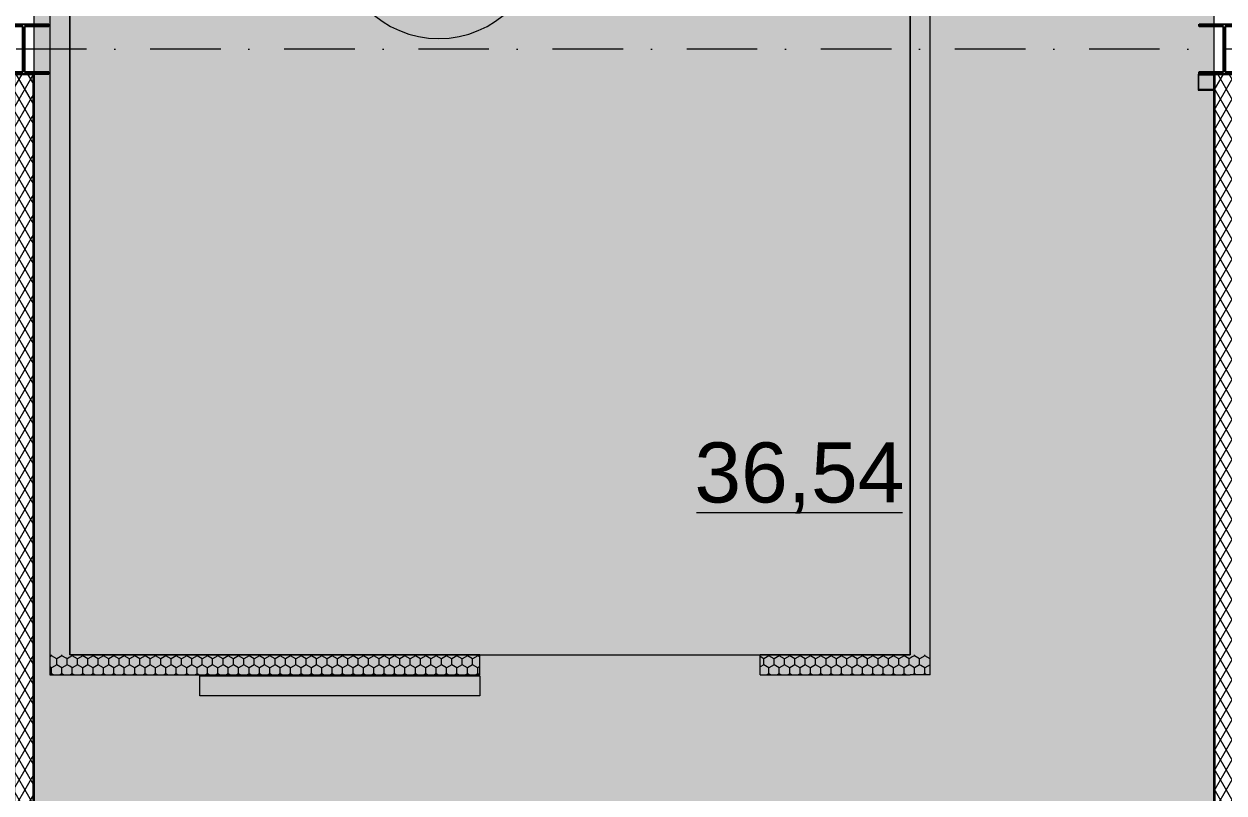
# Model space of a CAD drawing. Header units: millimetres. Extents: x -10605 to 104127, y -15987 to 52426.
# Drawn here: x 34001 to 39999, y 2285 to 6125 of the extents above; entities that cross this region are included whole.
import ezdxf
from ezdxf.enums import TextEntityAlignment as Align

# ---------------------------------------------------------------- set-up
doc = ezdxf.new("R2010")
doc.units = ezdxf.units.MM
doc.header["$MEASUREMENT"] = 0
doc.linetypes.add('Dot & Dashed', pattern=[670.277762, 352.777767, -176.388884, 0, -141.111112])
doc.linetypes.add('Штриховая', pattern=[300, 200, -100])
for name, color, linetype in [('Двери Archicad', 7, 'Continuous'), ('Зоны', 7, 'Continuous'), ('Зоны морозильные камеры', 7, 'Continuous'), ('Морозильные камеры', 7, 'Continuous'), ('Оси', 7, 'Continuous'), ('Стены', 7, 'Continuous')]:
    doc.layers.add(name, color=color, linetype=linetype)
for name, color, linetype, lineweight in [('Двери Archicad_Ном._пера__3', 7, 'Continuous', 0), ('Зоны морозильные камеры_Ном._пера__100', 7, 'Continuous', 9), ('Зоны_Ном._пера__91', 255, 'Continuous', 0), ('Металлический каркас здания_Ном._пера__98', 7, 'Continuous', 25), ('Металлический каркас здания_Ном._пера__99', 7, 'Continuous', 15), ('Оси_Ном._пера__200', 7, 'Continuous', 0), ('Паспорта Зон Archicad_Ном._пера__100', 7, 'Continuous', 9), ('Стены _Ном._пера__97', 7, 'Continuous', 35)]:
    doc.layers.add(name, color=color, linetype=linetype, lineweight=lineweight)
for name, color, linetype, lineweight, true_color in [('Двери Archicad_Ном._пера__6', 7, 'Continuous', 13, 0xc23fa3ff), ('Зоны морозильные камеры_Ном._пера__6', 7, 'Continuous', 13, 0xc23fa3ff), ('Морозильные камеры_Ном._пера__6', 7, 'Continuous', 13, 0xc23fa3ff)]:
    doc.layers.add(name, color=color, linetype=linetype, lineweight=lineweight, true_color=true_color)
doc.styles.add('РЎР“Р•РќР•Р\xa0РР\xa0_РЎРўРР›Р¬_1', font='arial.ttf')
pattern_1 = [(90, (0, 0), (-60, 0), [])]
pattern_2 = [(90, (0, 0), (-51.961524, 0), [30, -60]), (90, (-25.98, 45), (-51.961524, 0), [30, -60]), (150, (-1e-14, 30), (25.98076, 45), [30, -60]), (150, (-51.96, 30), (25.98076, 45), [30, -60]), (210, (0, 0), (-25.98076, 45), [30, -60]), (210, (-51.96, -2e-14), (-25.98076, 45), [30, -60])]
pattern_3 = [(60, (0, 0), (-43.30127, 25), []), (120, (0, 0), (43.30127, 25), [])]

# ---------------------------------------------------------------- blocks, each defined once
blk = doc.blocks.new('Разгрузочный тамбур_27_6', base_point=(37638.6, 6260))
at = {"layer": 'Зоны', "linetype": 'Continuous', "lineweight": 0, "true_color": 0x3f3f3f}
blk.add_hatch(color=250, dxfattribs=at).paths.add_polyline_path([(34050, 11775), (34050, -125), (39950, -125), (39950, 11775), (38530, 11775), (34129.9, 11775)])
at = {"layer": 'Паспорта Зон Archicad_Ном._пера__100', "color": 7, "lineweight": 9, "style": 'РЎР“Р•РќР•Р\xa0РР\xa0_РЎРўРР›Р¬_1'}
for tag, p in [('ROOM_NUMBER', (37905.8, 1393.6)), ('ROOM_AREA', (39223.1, 285.9))]:
    blk.add_attdef(tag, text='', height=300, dxfattribs=at).set_placement(p, align=Align.MIDDLE_CENTER)
blk = doc.blocks.new('Колонна SHS ГК 27')
at = {"layer": 'Металлический каркас здания_Ном._пера__99', "linetype": 'Continuous', "lineweight": 0, "true_color": 0xffffff}
h = blk.add_hatch(dxfattribs=at)
h.set_pattern_fill('Barabбs_tйglakц_бllу', style=0, pattern_type=2)
h.set_pattern_definition(pattern_1)
h.paths.add_polyline_path([(-40, -40), (40, -40), (40, 40), (-40, 40)])
h.paths.add_polyline_path([(-36.4, -36.4), (-36.4, 36.4), (36.4, 36.4), (36.4, -36.4)], flags=0)
at = {"layer": 'Металлический каркас здания_Ном._пера__99', "color": 7, "linetype": 'Continuous', "lineweight": 15}
for p, q in [((40, 40), (-40, 40)), ((-40, 40), (-40, -40)), ((-36.4, -36.4), (-36.4, 36.4)), ((-36.4, 36.4), (36.4, 36.4)), ((36.4, 36.4), (36.4, -36.4)), ((40, -40), (40, 40)), ((-40, -40), (40, -40)), ((36.4, -36.4), (-36.4, -36.4))]:
    blk.add_line(p, q, dxfattribs=at)
blk = doc.blocks.new('Морозильная камера №3_№3_88', base_point=(36258.1, 6925))
at = {"layer": 'Зоны морозильные камеры_Ном._пера__6', "linetype": 'Continuous', "lineweight": 0, "true_color": 0x0f283f}
for points in [[(34229.9, 2975), (38430, 2975), (38430, 11675), (34229.9, 11675)], [(36229.9, 2975), (36229.9, 2875), (37729.9, 2875), (37729.9, 2975)]]:
    blk.add_hatch(color=158, dxfattribs=at).paths.add_polyline_path(points)
at = {"layer": 'Зоны морозильные камеры_Ном._пера__100', "color": 7, "linetype": 'Штриховая', "lineweight": 9, "flags": 128}
blk.add_lwpolyline([(34229.9, 2975), (38430, 2975), (38430, 11675), (34229.9, 11675)], close=True, dxfattribs=at)
at = {"layer": 'Паспорта Зон Archicad_Ном._пера__100', "color": 7, "linetype": 'Continuous', "lineweight": 9}
blk.add_line((37361.8, 3685.9), (38391.3, 3685.9), dxfattribs=at)
blk.add_arc((36074.5, 6557.9), 505.7, 180, 0, dxfattribs=at)
at = {"layer": 'Паспорта Зон Archicad_Ном._пера__100', "color": 7, "lineweight": 9, "style": 'РЎР“Р•РќР•Р\xa0РР\xa0_РЎРўРР›Р¬_1'}
for tag, p in [('DUMMY_112', (37313.9, 7100.7)), ('ROOM_NUMBER', (36074.5, 6555.3)), ('ROOM_AREA', (37876.5, 3885.4))]:
    blk.add_attdef(tag, text='', height=300, dxfattribs=at).set_placement(p, align=Align.MIDDLE_CENTER)
blk = doc.blocks.new('Стена_49', base_point=(38530, 2875))
at = {"layer": 'Морозильные камеры', "linetype": 'Continuous', "lineweight": 0, "true_color": 0x000000}
h = blk.add_hatch(dxfattribs=at)
h.set_pattern_fill('Styrofoam_SM_Insulation__3_', color=18, style=0, pattern_type=2)
h.set_pattern_definition(pattern_2)
h.paths.add_polyline_path([(38530, 2975), (38530, 11675), (38430, 11675), (38430, 2975)])
h = blk.add_hatch(dxfattribs=at)
h.set_pattern_fill('Styrofoam_SM_Insulation__3_', color=18, style=0, pattern_type=2)
h.set_pattern_definition(pattern_2)
h.paths.add_polyline_path([(38430, 2975), (38430, 2875), (38530, 2875)])
h = blk.add_hatch(dxfattribs=at)
h.set_pattern_fill('Styrofoam_SM_Insulation__3_', color=18, style=0, pattern_type=2)
h.set_pattern_definition(pattern_2)
h.paths.add_polyline_path([(38530, 2975), (38430, 2975), (38530, 2875)])
at = {"layer": 'Морозильные камеры_Ном._пера__6', "color": 161, "linetype": 'Continuous', "lineweight": 13, "true_color": 0x3fa3ff, "flags": 128}
for points in [[(38530, 2875), (38530, 11775)], [(38430, 11675), (38430, 2975)], [(38530, 2875), (38430, 2875)]]:
    blk.add_lwpolyline(points, dxfattribs=at)
blk = doc.blocks.new('Стена_51', base_point=(34129.9, 11775))
at = {"layer": 'Морозильные камеры', "linetype": 'Continuous', "lineweight": 0, "true_color": 0x000000}
h = blk.add_hatch(dxfattribs=at)
h.set_pattern_fill('Styrofoam_SM_Insulation__3_', color=18, style=0, pattern_type=2)
h.set_pattern_definition(pattern_2)
h.paths.add_polyline_path([(34129.9, 11675), (34129.9, 2975), (34229.9, 2975), (34229.9, 11675)])
h = blk.add_hatch(dxfattribs=at)
h.set_pattern_fill('Styrofoam_SM_Insulation__3_', color=18, style=0, pattern_type=2)
h.set_pattern_definition(pattern_2)
h.paths.add_polyline_path([(34229.9, 2975), (34129.9, 2875), (34229.9, 2875)])
h = blk.add_hatch(dxfattribs=at)
h.set_pattern_fill('Styrofoam_SM_Insulation__3_', color=18, style=0, pattern_type=2)
h.set_pattern_definition(pattern_2)
h.paths.add_polyline_path([(34229.9, 2975), (34129.9, 2975), (34129.9, 2875)])
at = {"layer": 'Морозильные камеры_Ном._пера__6', "color": 161, "linetype": 'Continuous', "lineweight": 13, "true_color": 0x3fa3ff, "flags": 128}
for points in [[(34129.9, 11675), (34129.9, 2875)], [(34229.9, 2975), (34229.9, 11675)], [(34129.9, 2875), (34229.9, 2875)]]:
    blk.add_lwpolyline(points, dxfattribs=at)
blk = doc.blocks.new('Наружная Раздвижная Дверь 27')
at = {"layer": 'Двери Archicad_Ном._пера__3', "color": 7, "linetype": 'Continuous', "lineweight": 0}
for p, q in [((700, 105), (2100, 105)), ((700, 5), (700, 105)), ((2100, 105), (2100, 5)), ((2100, 5), (700, 5))]:
    blk.add_line(p, q, dxfattribs=at)
at = {"layer": 'Двери Archicad_Ном._пера__6', "color": 161, "linetype": 'Continuous', "lineweight": 13, "true_color": 0x3fa3ff}
for p, q in [((-700, 0), (-700, -100)), ((700, 0), (700, -100))]:
    blk.add_line(p, q, dxfattribs=at)
blk = doc.blocks.new('Стена_243', base_point=(34129.9, 2875))
at = {"layer": 'Морозильные камеры', "linetype": 'Continuous', "lineweight": 0, "true_color": 0x000000}
h = blk.add_hatch(dxfattribs=at)
h.set_pattern_fill('Styrofoam_SM_Insulation__3_', color=18, style=0, pattern_type=2)
h.set_pattern_definition(pattern_2)
h.paths.add_polyline_path([(34229.9, 2875), (36279.9, 2875), (36279.9, 2975), (34229.9, 2975)])
h = blk.add_hatch(dxfattribs=at)
h.set_pattern_fill('Styrofoam_SM_Insulation__3_', color=18, style=0, pattern_type=2)
h.set_pattern_definition(pattern_2)
h.paths.add_polyline_path([(37679.9, 2875), (38430, 2875), (38430, 2975), (37679.9, 2975)])
at = {"layer": 'Морозильные камеры_Ном._пера__6', "color": 161, "linetype": 'Continuous', "lineweight": 13, "true_color": 0x3fa3ff}
for p, q in [((36279.9, 2875), (36279.9, 2975)), ((37679.9, 2875), (37679.9, 2975))]:
    blk.add_line(p, q, dxfattribs=at)
at = {"layer": 'Морозильные камеры_Ном._пера__6', "color": 161, "linetype": 'Continuous', "lineweight": 13, "true_color": 0x3fa3ff, "flags": 128}
for points in [[(36279.9, 2975), (34229.9, 2975)], [(38430, 2975), (37679.9, 2975)], [(34229.9, 2875), (36279.9, 2875)], [(37679.9, 2875), (38430, 2875)]]:
    blk.add_lwpolyline(points, dxfattribs=at)
at = {"layer": 'Двери Archicad', "color": 7, "linetype": 'Continuous', "lineweight": 50, "zscale": 1000, "rotation": 180}
blk.add_blockref('Наружная Раздвижная Дверь 27', (36979.9, 2875), dxfattribs=at)
blk = doc.blocks.new('Стена_404', base_point=(34000, 5874.9))
at = {"layer": 'Стены', "linetype": 'Continuous', "lineweight": 0, "true_color": 0x000000}
h = blk.add_hatch(dxfattribs=at)
h.set_pattern_fill('Batt_Insulation__3_', color=18, style=0, pattern_type=2)
h.set_pattern_definition(pattern_3)
h.paths.add_polyline_path([(33950, 5874.9), (33950, 125), (34050, 125), (34050, 5874.9)])
at = {"layer": 'Стены _Ном._пера__97', "color": 7, "linetype": 'Continuous', "lineweight": 35, "flags": 128}
for points in [[(33950, 5874.9), (33950, 125)], [(34050, 5874.9), (33950, 5874.9)], [(34050, 125), (34050, 5874.9)], [(33950, 125), (34050, 125)]]:
    blk.add_lwpolyline(points, dxfattribs=at)
blk = doc.blocks.new('Стена_405', base_point=(40000, 5874.9))
at = {"layer": 'Стены', "linetype": 'Continuous', "lineweight": 0, "true_color": 0x000000}
h = blk.add_hatch(dxfattribs=at)
h.set_pattern_fill('Batt_Insulation__3_', color=18, style=0, pattern_type=2)
h.set_pattern_definition(pattern_3)
h.paths.add_polyline_path([(39950, 5874.9), (39950, 125), (40050, 125), (40050, 5874.9)])
at = {"layer": 'Стены _Ном._пера__97', "color": 7, "linetype": 'Continuous', "lineweight": 35, "flags": 128}
for points in [[(39950, 5874.9), (39950, 125)], [(40050, 5874.9), (39950, 5874.9)], [(40050, 125), (40050, 5874.9)], [(39950, 125), (40050, 125)]]:
    blk.add_lwpolyline(points, dxfattribs=at)
blk = doc.blocks.new('Колонна Универсальная 27')
at = {"layer": 'Металлический каркас здания_Ном._пера__98', "linetype": 'Continuous', "lineweight": 0, "true_color": 0xffffff}
h = blk.add_hatch(dxfattribs=at)
h.set_pattern_fill('Barabбs_tйglakц_бllу', style=0, pattern_type=2)
h.set_pattern_definition(pattern_1)
h.paths.add_polyline_path([(-125, -125), (125, -125), (125, -113), (4, -113), (4, 113), (125, 113), (125, 125), (-125, 125), (-125, 113), (-4, 113), (-4, -113), (-125, -113)])
at = {"layer": 'Металлический каркас здания_Ном._пера__98', "color": 7, "linetype": 'Continuous', "lineweight": 25}
for p, q in [((125, 125), (-125, 125)), ((-125, 125), (-125, 113)), ((125, 113), (125, 125)), ((-125, 113), (-4, 113)), ((-4, 113), (-4, -113)), ((4, -113), (4, 113)), ((4, 113), (125, 113)), ((-4, -113), (-125, -113)), ((-125, -113), (-125, -125)), ((125, -113), (4, -113)), ((125, -125), (125, -113)), ((-125, -125), (125, -125))]:
    blk.add_line(p, q, dxfattribs=at)
blk = doc.blocks.new('Стандартный Маркер Сетки')
at = {"layer": 'Оси_Ном._пера__200', "color": 7, "linetype": 'Dot & Dashed', "lineweight": 0}
blk.add_line((0, 0), (107805.4, 0), dxfattribs=at)
at = {"layer": 'Оси_Ном._пера__200', "color": 7, "lineweight": 0, "style": 'РЎР“Р•РќР•Р\xa0РР\xa0_РЎРўРР›Р¬_1'}
blk.add_attdef('AC_MarkerText_1', text='', height=300, dxfattribs=at).set_placement((108205.4, 150), align=Align.TOP_CENTER)

msp = doc.modelspace()

# ---------------------------------------------------------------- linework, layer by layer
at = {"layer": 'Зоны морозильные камеры_Ном._пера__6', "color": 161, "linetype": 'Continuous', "lineweight": 13, "true_color": 0x3fa3ff, "flags": 128}
msp.add_lwpolyline([(34229.94333, 2974.99993), (38430, 2974.99993), (38430, 11674.99993), (34229.94333, 11674.99993)], close=True, dxfattribs=at)
at = {"layer": 'Зоны_Ном._пера__91', "color": 255, "linetype": 'Continuous', "lineweight": 0, "flags": 128}
msp.add_lwpolyline([(34050.00006, 11775), (34050.00006, -125), (39950.00001, -125), (39950.00001, 11775), (38529.99998, 11775), (34129.94338, 11775)], close=True, dxfattribs=at)

# ---------------------------------------------------------------- block references
at = {"layer": 'Зоны', "color": 7, "linetype": 'Continuous', "lineweight": 9}
msp.add_blockref('Разгрузочный тамбур_27_6', (37638.58732, 6260.01068), dxfattribs=at)
at = {"layer": 'Зоны морозильные камеры', "color": 7, "linetype": 'Continuous', "lineweight": 9}
ref = msp.add_blockref('Морозильная камера №3_№3_88', (36258.14475, 6924.98504), dxfattribs=at)
ref.add_attrib('ROOM_AREA', '36,54', dxfattribs={"layer": 'Паспорта Зон Archicad_Ном._пера__100', "color": 7, "lineweight": 9, "height": 300, "style": 'РЎР“Р•РќР•Р\xa0РР\xa0_РЎРўРР›Р¬_1'}).set_placement((37876.5445, 3885.37176), align=Align.MIDDLE_CENTER)
at = {"layer": 'Металлический каркас здания_Ном._пера__98', "color": 7, "linetype": 'Continuous', "lineweight": 25, "xscale": -1, "zscale": 1000}
for p in [(33999.97056, 5999.94944), (40000.015, 5999.94944)]:
    msp.add_blockref('Колонна Универсальная 27', p, dxfattribs=at)
at = {"layer": 'Металлический каркас здания_Ном._пера__99', "color": 7, "linetype": 'Continuous', "lineweight": 15, "zscale": 1000, "rotation": 180}
msp.add_blockref('Колонна SHS ГК 27', (39910.00006, 5834.94944), dxfattribs=at)
at = {"layer": 'Морозильные камеры', "color": 161, "lineweight": 13, "true_color": 0x3fa3ff}
for name, p in [('Стена_49', (38530, 2875)), ('Стена_51', (34129.94333, 11775)), ('Стена_243', (34129.94333, 2875))]:
    msp.add_blockref(name, p, dxfattribs=at)
at = {"layer": 'Оси', "color": 8, "linetype": 'Continuous', "lineweight": 0, "true_color": 0x747474, "xscale": -1, "zscale": 1000}
msp.add_blockref('Стандартный Маркер Сетки', (98000.00007, 6000), dxfattribs=at)
at = {"layer": 'Стены', "color": 7, "lineweight": 35}
for name, p in [('Стена_404', (34000.00006, 5874.94944)), ('Стена_405', (40000.00006, 5874.94944))]:
    msp.add_blockref(name, p, dxfattribs=at)

doc.saveas('drawing.dxf')
